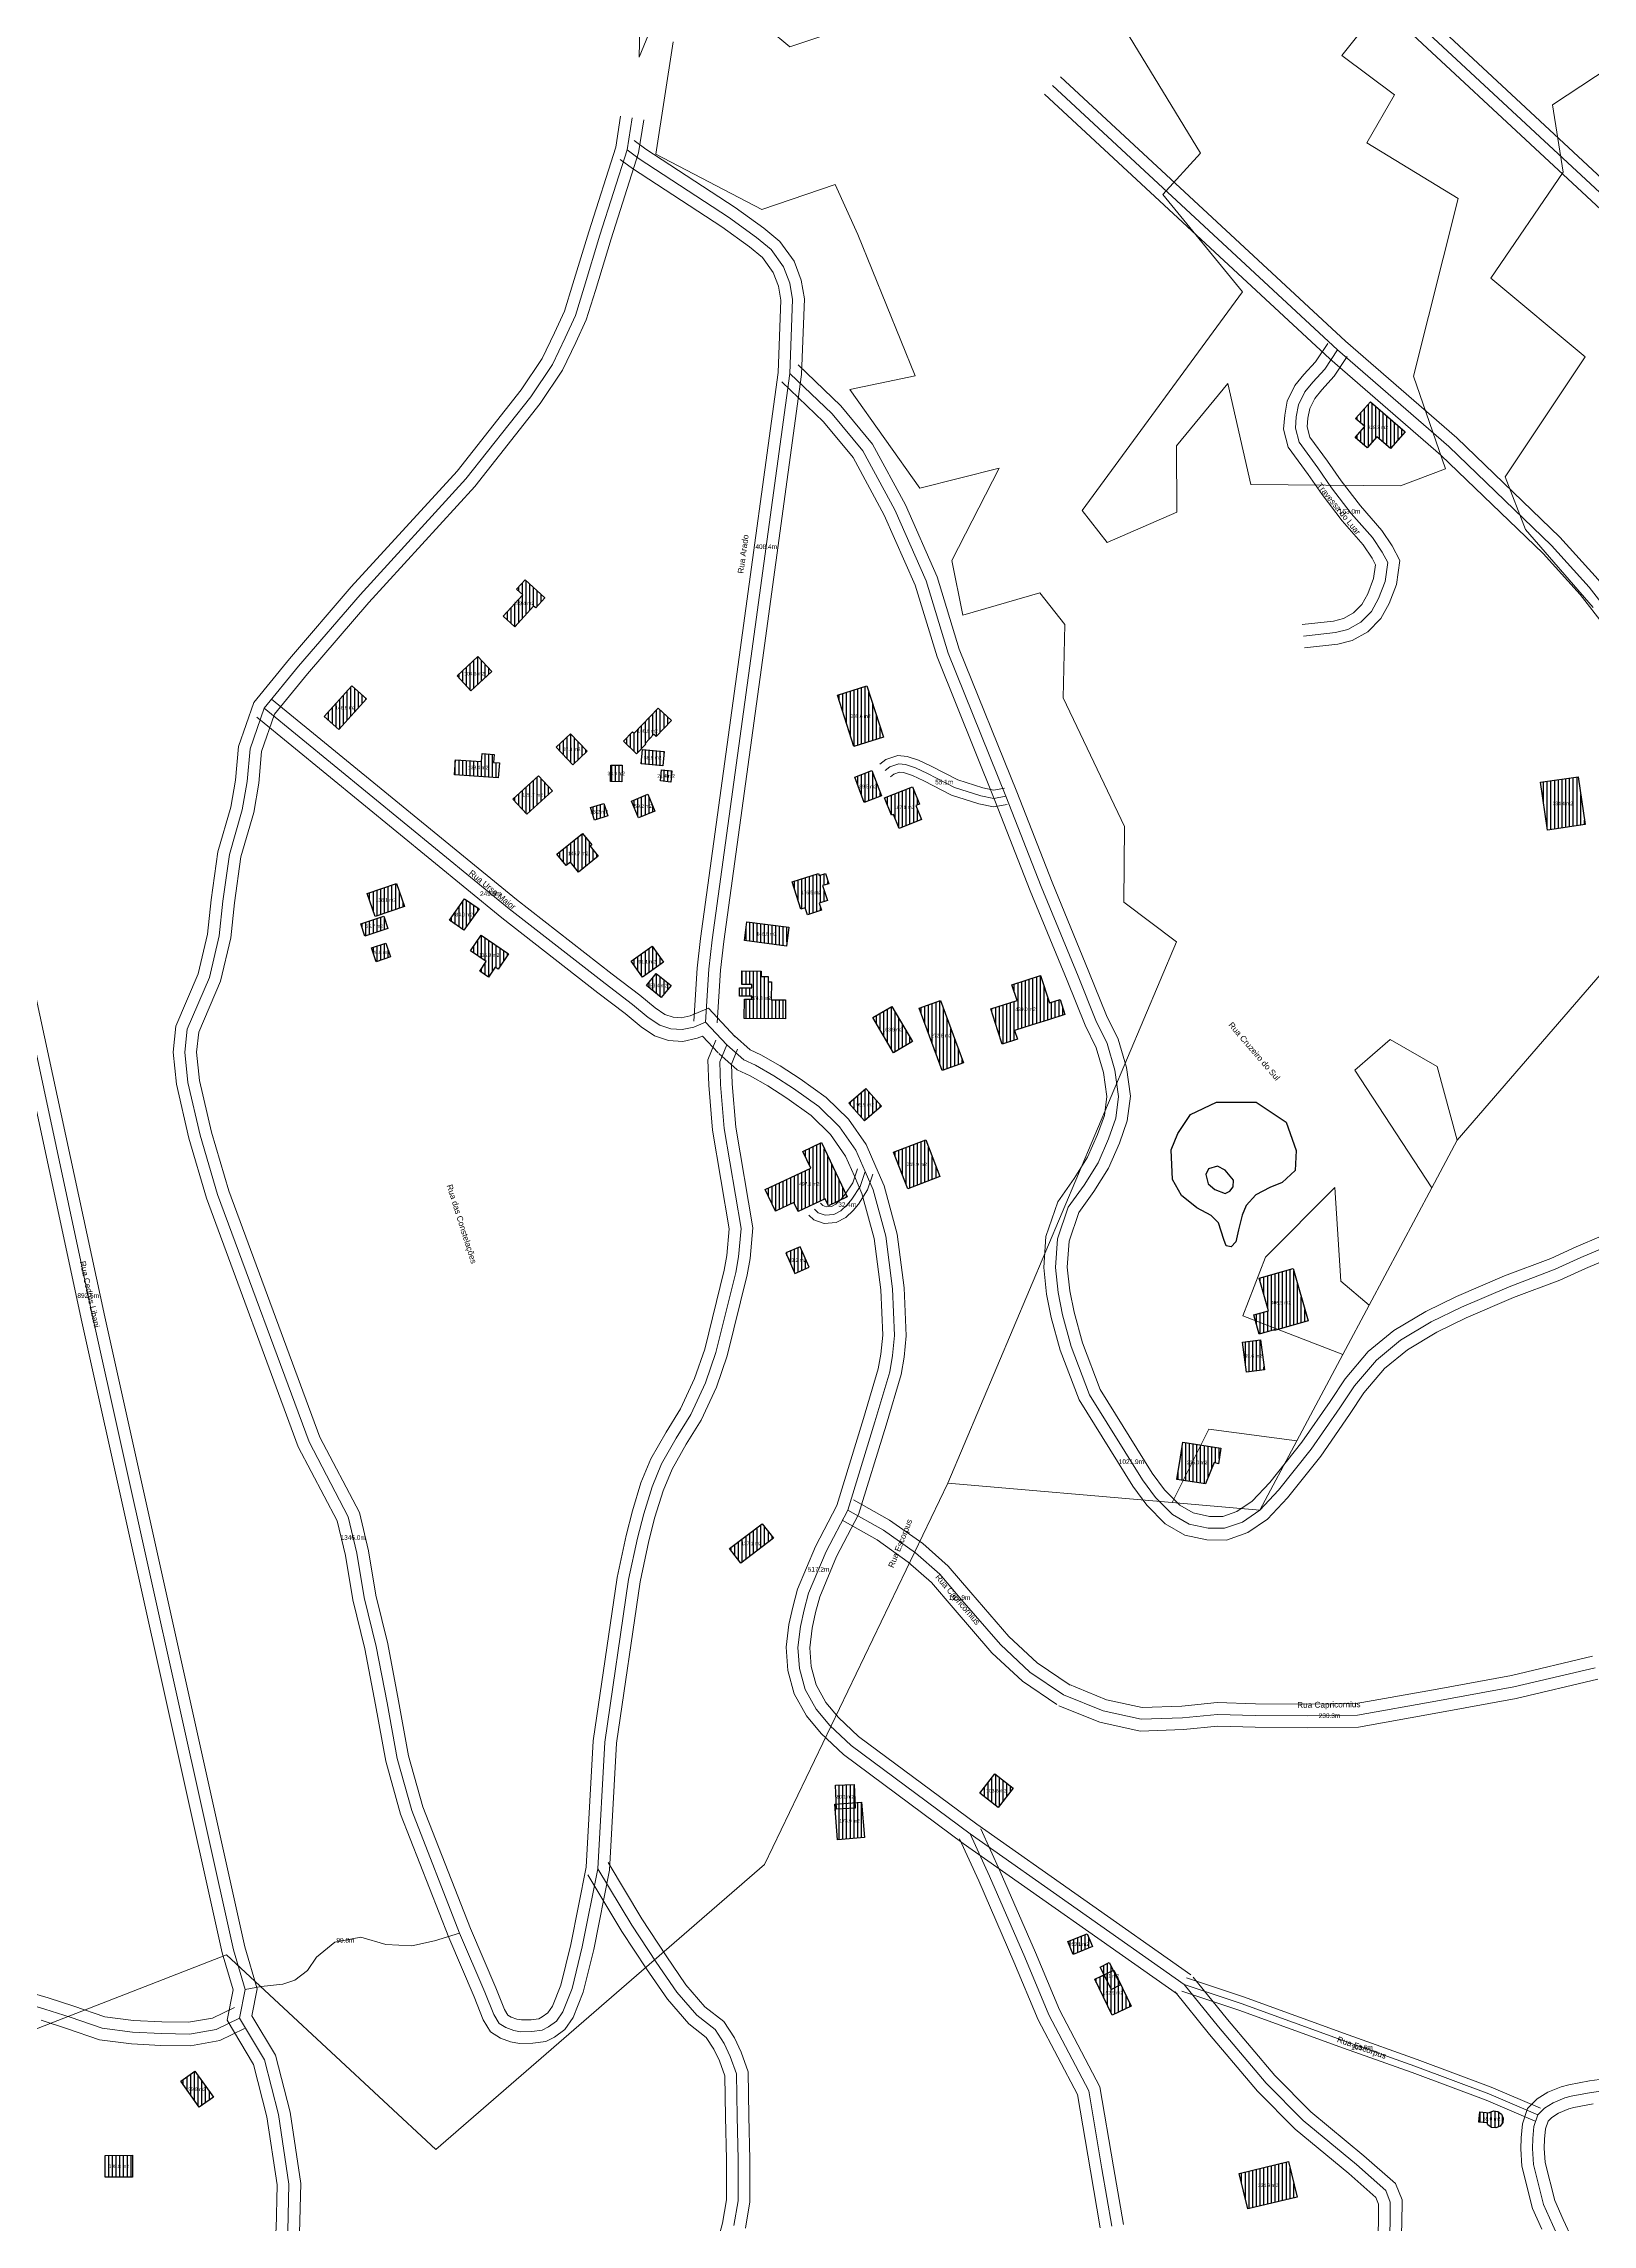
# Model space of a CAD drawing. Header units: metres. Extents: x -13451 to 9639, y -7413 to 5935.
# Drawn here: x 312 to 972, y -9 to 920 of the extents above; entities that cross this region are included whole.
import ezdxf
from ezdxf.enums import TextEntityAlignment as Align

# ---------------------------------------------------------------- set-up
doc = ezdxf.new("R2010")
doc.units = ezdxf.units.M
for name, color, linetype, lineweight in [('ANNOT_AREA', 2, 'Continuous', 13), ('ANNOT_LENGTH', 2, 'Continuous', 13), ('EDIFICACAO', 7, 'Continuous', 30), ('TEXTO', 7, 'Continuous', 15), ('VEGETACAO', 3, 'Continuous', 13), ('VIAS', 8, 'Continuous', 15), ('VIAS_MEIO_FIO', 251, 'Continuous', 9)]:
    doc.layers.add(name, color=color, linetype=linetype, lineweight=lineweight)
doc.styles.add('PRO_STYLE', font='arial.ttf')

msp = doc.modelspace()

# ---------------------------------------------------------------- hatches: boundary and pattern name
at = {"layer": 'EDIFICACAO_HATCH'}
h = msp.add_hatch(dxfattribs=at)
h.set_pattern_fill('ANSI31', scale=0.5, angle=45)
h.paths.add_polyline_path([(879.91, 752.34), (875.81, 747.64), (870.74, 752.03), (874.78, 756.65), (870.87, 760.03), (877.17, 767.23), (892.02, 754.38), (885.78, 747.25), (879.91, 752.34)])
h = msp.add_hatch(dxfattribs=at)
h.set_pattern_fill('ANSI31', scale=0.5, angle=45)
h.paths.add_polyline_path([(516.16, 685.04), (513.49, 687.47), (517.07, 691.37), (525.52, 683.7), (521.6, 679.42), (520.73, 680.21), (512.68, 671.43), (507.76, 675.89), (516.16, 685.04)])
h = msp.add_hatch(dxfattribs=at)
h.set_pattern_fill('ANSI31', scale=0.5, angle=45)
h.paths.add_polyline_path([(488.11, 650.54), (497, 658.67), (502.89, 652.29), (494, 644.16), (488.11, 650.54)])
h = msp.add_hatch(dxfattribs=at)
h.set_pattern_fill('ANSI31', scale=0.5, angle=45)
h.paths.add_polyline_path([(431.54, 633.17), (443.28, 646.25), (449.53, 640.71), (437.78, 627.63), (431.54, 633.17)])
h = msp.add_hatch(dxfattribs=at)
h.set_pattern_fill('ANSI31', scale=0.5, angle=45)
h.paths.add_polyline_path([(650.17, 642.22), (662.7, 646.21), (669.7, 624.43), (657.17, 620.46), (650.17, 642.22)])
h = msp.add_hatch(dxfattribs=at)
h.set_pattern_fill('ANSI31', scale=0.5, angle=45)
h.paths.add_polyline_path([(558.96, 622.63), (562.82, 626.67), (563.51, 626.01), (570.33, 633.14), (573.75, 636.73), (579.4, 631.4), (572.98, 624.69), (571.99, 625.62), (568.23, 621.68), (568.49, 621.44), (564.58, 617.33), (558.96, 622.63)])
h = msp.add_hatch(dxfattribs=at)
h.set_pattern_fill('ANSI31', scale=0.5, angle=45)
h.paths.add_polyline_path([(530.28, 620.04), (536.44, 625.83), (543.56, 618.35), (537.41, 612.56), (530.28, 620.04)])
h = msp.add_hatch(dxfattribs=at)
h.set_pattern_fill('ANSI31', scale=0.5, angle=45)
h.paths.add_polyline_path([(503.64, 613.63), (506.13, 613.46), (505.67, 607.01), (486.95, 608.31), (487.4, 614.75), (498.55, 613.97), (498.78, 617.35), (503.89, 617), (503.64, 613.63)])
h = msp.add_hatch(dxfattribs=at)
h.set_pattern_fill('ANSI31', scale=0.5, angle=45)
h.paths.add_polyline_path([(566.52, 613.04), (567.12, 619.16), (576.34, 618.27), (575.75, 612.15), (566.52, 613.04)])
h = msp.add_hatch(dxfattribs=at)
h.set_pattern_fill('ANSI31', scale=0.5, angle=45)
h.paths.add_polyline_path([(511.87, 598.02), (522.81, 607.95), (528.74, 601.47), (517.81, 591.55), (511.87, 598.02)])
h = msp.add_hatch(dxfattribs=at)
h.set_pattern_fill('ANSI31', scale=0.5, angle=45)
h.paths.add_polyline_path([(553.59, 612.48), (558.41, 612.38), (558.25, 605.33), (553.44, 605.43), (553.59, 612.48)])
h = msp.add_hatch(dxfattribs=at)
h.set_pattern_fill('ANSI31', scale=0.5, angle=45)
h.paths.add_polyline_path([(575.2, 610.51), (579.61, 610.05), (579.12, 605.25), (574.71, 605.7), (575.2, 610.51)])
h = msp.add_hatch(dxfattribs=at)
h.set_pattern_fill('ANSI31', scale=0.5, angle=45)
h.paths.add_polyline_path([(657.51, 607.39), (664.78, 610.11), (668.86, 599.32), (661.59, 596.6), (657.51, 607.39)])
h = msp.add_hatch(dxfattribs=at)
h.set_pattern_fill('ANSI31', scale=0.5, angle=45)
h.paths.add_polyline_path([(949.63, 605.18), (965.71, 607.49), (968.65, 587.11), (952.57, 584.81), (949.63, 605.18)])
h = msp.add_hatch(dxfattribs=at)
h.set_pattern_fill('ANSI31', scale=0.5, angle=45)
h.paths.add_polyline_path([(544.98, 594.36), (550.68, 596.11), (552.33, 590.8), (546.63, 589.05), (544.98, 594.36)])
h = msp.add_hatch(dxfattribs=at)
h.set_pattern_fill('ANSI31', scale=0.5, angle=45)
h.paths.add_polyline_path([(562.37, 597.15), (569.37, 600.07), (572.4, 592.88), (565.41, 589.95), (562.37, 597.15)])
h = msp.add_hatch(dxfattribs=at)
h.set_pattern_fill('ANSI31', scale=0.5, angle=45)
h.paths.add_polyline_path([(683.59, 595.25), (685.98, 589.26), (676.44, 585.5), (674.05, 591.48), (673.19, 591.14), (670.25, 598.51), (682.1, 603.19), (685.04, 595.82), (683.59, 595.25)])
h = msp.add_hatch(dxfattribs=at)
h.set_pattern_fill('ANSI31', scale=0.5, angle=45)
h.paths.add_polyline_path([(536.4, 571.15), (534.55, 569.65), (530.6, 574.48), (541.55, 583.33), (545.5, 578.48), (544.76, 577.89), (548.22, 573.64), (539.87, 566.9), (536.4, 571.15)])
h = msp.add_hatch(dxfattribs=at)
h.set_pattern_fill('ANSI31', scale=0.5, angle=45)
h.paths.add_polyline_path([(449.82, 557.78), (462.31, 562.11), (465.76, 552.25), (453.27, 547.92), (449.82, 557.78)])
h = msp.add_hatch(dxfattribs=at)
h.set_pattern_fill('ANSI31', scale=0.5, angle=45)
h.paths.add_polyline_path([(645.04, 566.27), (646.42, 561.97), (643.79, 561.15), (645.85, 554.75), (642.36, 553.64), (643.32, 550.66), (637.35, 548.76), (636.4, 551.72), (634.52, 551.12), (630.79, 562.69), (642.12, 566.29), (642.39, 565.42), (645.04, 566.27)])
h = msp.add_hatch(dxfattribs=at)
h.set_pattern_fill('ANSI31', scale=0.5, angle=45)
h.paths.add_polyline_path([(447.09, 544.84), (456.91, 548.12), (458.66, 542.94), (448.84, 539.65), (447.09, 544.84)])
h = msp.add_hatch(dxfattribs=at)
h.set_pattern_fill('ANSI31', scale=0.5, angle=45)
h.paths.add_polyline_path([(491.32, 555.54), (497.47, 551.28), (491.03, 542.1), (484.88, 546.36), (491.32, 555.54)])
h = msp.add_hatch(dxfattribs=at)
h.set_pattern_fill('ANSI31', scale=0.5, angle=45)
h.paths.add_polyline_path([(500.56, 528.85), (493.82, 533.42), (498.36, 540.01), (510.05, 532.08), (505.55, 525.54), (504.37, 526.34), (501.52, 522.17), (497.74, 524.74), (500.56, 528.85)])
h = msp.add_hatch(dxfattribs=at)
h.set_pattern_fill('ANSI31', scale=0.5, angle=45)
h.paths.add_polyline_path([(611.57, 545.77), (629.47, 543.44), (628.41, 535.37), (610.5, 537.72), (611.57, 545.77)])
h = msp.add_hatch(dxfattribs=at)
h.set_pattern_fill('ANSI31', scale=0.5, angle=45)
h.paths.add_polyline_path([(451.7, 534.67), (457.73, 536.7), (459.75, 530.78), (453.71, 528.75), (451.7, 534.67)])
h = msp.add_hatch(dxfattribs=at)
h.set_pattern_fill('ANSI31', scale=0.5, angle=45)
h.paths.add_polyline_path([(562.22, 528.94), (571.19, 535.31), (576.01, 528.58), (567.05, 522.21), (562.22, 528.94)])
h = msp.add_hatch(dxfattribs=at)
h.set_pattern_fill('ANSI31', scale=0.5, angle=45)
h.paths.add_polyline_path([(568.77, 518.59), (572.93, 523.68), (579.24, 518.58), (575.08, 513.49), (568.77, 518.59)])
h = msp.add_hatch(dxfattribs=at)
h.set_pattern_fill('ANSI31', scale=0.5, angle=45)
h.paths.add_polyline_path([(613.68, 518.99), (609.4, 519.02), (609.46, 524.78), (617.64, 524.7), (617.62, 522.42), (620.66, 522.4), (620.64, 520.13), (621.99, 520.12), (621.92, 512.52), (628.07, 512.46), (627.99, 504.34), (610.4, 504.51), (610.49, 512.84), (613.67, 512.81), (613.68, 513.99), (608.36, 514.04), (608.39, 517.66), (613.67, 517.61), (613.68, 518.99)])
h = msp.add_hatch(dxfattribs=at)
h.set_pattern_fill('ANSI31', scale=0.5, angle=45)
h.paths.add_polyline_path([(718.52, 499.31), (715.51, 508.65), (726.66, 512.2), (724.49, 518.93), (736.69, 522.82), (740.46, 511.15), (744.98, 512.58), (747.03, 506.25), (740, 504.01), (732.72, 501.69), (725.63, 499.44), (726.82, 495.74), (720.34, 493.68), (718.52, 499.31)])
h = msp.add_hatch(dxfattribs=at)
h.set_pattern_fill('ANSI31', scale=0.5, angle=45)
h.paths.add_polyline_path([(685.02, 508.94), (694.08, 512.22), (703.82, 485.61), (694.76, 482.34), (685.02, 508.94)])
h = msp.add_hatch(dxfattribs=at)
h.set_pattern_fill('ANSI31', scale=0.5, angle=45)
h.paths.add_polyline_path([(665.17, 504.91), (673.32, 509.68), (682.17, 494.76), (674.01, 489.99), (665.17, 504.91)])
h = msp.add_hatch(dxfattribs=at)
h.set_pattern_fill('ANSI31', scale=0.5, angle=45)
h.paths.add_polyline_path([(661.65, 460.94), (655.05, 468.42), (662.3, 474.74), (668.9, 467.26), (661.65, 460.94)])
h = msp.add_hatch(dxfattribs=at)
h.set_pattern_fill('ANSI31', scale=0.5, angle=45)
h.paths.add_polyline_path([(631.6, 426.11), (623.79, 422.42), (619.39, 431.65), (638.83, 440.83), (635.43, 447.95), (643.3, 451.67), (654.33, 428.57), (646.34, 424.79), (644.92, 427.75), (633.42, 422.32), (631.6, 426.11)])
h = msp.add_hatch(dxfattribs=at)
h.set_pattern_fill('ANSI31', scale=0.5, angle=45)
h.paths.add_polyline_path([(674.03, 447.57), (687.75, 452.87), (693.83, 437.29), (680.11, 432.01), (674.03, 447.57)])
h = msp.add_hatch(dxfattribs=at)
h.set_pattern_fill('ANSI31', scale=0.5, angle=45)
h.paths.add_polyline_path([(634.29, 407.32), (628.18, 404.67), (631.99, 395.97), (638.11, 398.62), (634.29, 407.32)])
h = msp.add_hatch(dxfattribs=at)
h.set_pattern_fill('ANSI31', scale=0.5, angle=45)
h.paths.add_polyline_path([(833.8, 380.09), (829.76, 393.98), (844.22, 398.13), (850.72, 375.74), (836.33, 371.61), (836.24, 371.95), (829.84, 370.11), (827.47, 378.27), (833.8, 380.09)])
h = msp.add_hatch(dxfattribs=at)
h.set_pattern_fill('ANSI31', scale=0.5, angle=45)
h.paths.add_polyline_path([(822.64, 366.67), (830.34, 367.67), (832.02, 354.95), (824.33, 353.95), (822.64, 366.67)])
h = msp.add_hatch(dxfattribs=at)
h.set_pattern_fill('ANSI31', scale=0.5, angle=45)
h.paths.add_polyline_path([(810.69, 315.48), (806.93, 306.32), (794.77, 308.19), (796.25, 317.69), (797.25, 324.08), (813.5, 321.58), (812.45, 314.84), (810.69, 315.48)])
h = msp.add_hatch(dxfattribs=at)
h.set_pattern_fill('ANSI31', scale=0.5, angle=45)
h.paths.add_polyline_path([(608.94, 272.55), (604.17, 278.74), (618.13, 289.38), (622.9, 283.19), (608.94, 272.55)])
h = msp.add_hatch(dxfattribs=at)
h.set_pattern_fill('ANSI31', scale=0.5, angle=45)
h.paths.add_polyline_path([(649.36, 178.03), (657.2, 178.36), (657.63, 168.15), (649.79, 167.83), (649.36, 178.03)])
h = msp.add_hatch(dxfattribs=at)
h.set_pattern_fill('ANSI31', scale=0.5, angle=45)
h.paths.add_polyline_path([(710.74, 174.63), (717.15, 182.81), (725.03, 176.71), (718.64, 168.53), (710.74, 174.63)])
h = msp.add_hatch(dxfattribs=at)
h.set_pattern_fill('ANSI31', scale=0.5, angle=45)
h.paths.add_polyline_path([(650.21, 154.79), (649, 169.92), (660.42, 170.82), (661.62, 155.68), (650.21, 154.79)])
h = msp.add_hatch(dxfattribs=at)
h.set_pattern_fill('ANSI31', scale=0.5, angle=45)
h.paths.add_polyline_path([(748.33, 111.42), (756.57, 114.76), (758.83, 109.23), (750.6, 105.89), (748.33, 111.42)])
h = msp.add_hatch(dxfattribs=at)
h.set_pattern_fill('ANSI31', scale=0.5, angle=45)
h.paths.add_polyline_path([(762.03, 100.56), (765.87, 102.5), (770.76, 92.97), (766.91, 91.03), (762.03, 100.56)])
h = msp.add_hatch(dxfattribs=at)
h.set_pattern_fill('ANSI31', scale=0.5, angle=45)
h.paths.add_polyline_path([(759.73, 95.35), (767.82, 99.24), (775.26, 83.91), (767.17, 80.03), (759.73, 95.35)])
h = msp.add_hatch(dxfattribs=at)
h.set_pattern_fill('ANSI31', scale=0.5, angle=45)
h.paths.add_polyline_path([(370.39, 51.87), (376.41, 56.15), (384.3, 45.18), (378.28, 40.9), (370.39, 51.87)])
h = msp.add_hatch(dxfattribs=at)
h.set_pattern_fill('ANSI31', scale=0.5, angle=45)
h.paths.add_polyline_path([(927.83, 38.49), (927.87, 38.54), (929.62, 39.29), (931.51, 39.05), (933.03, 37.91), (933.78, 36.17), (933.54, 34.29), (932.39, 32.77), (930.64, 32.04), (928.75, 32.27), (927.23, 33.41), (926.92, 34.15), (923.33, 34.52), (923.78, 38.9), (927.83, 38.49)])
h = msp.add_hatch(dxfattribs=at)
h.set_pattern_fill('ANSI31', scale=0.5, angle=45)
h.paths.add_polyline_path([(338.14, 20.31), (349.84, 20.39), (349.9, 11.09), (338.21, 11.01), (338.14, 20.31)])
h = msp.add_hatch(dxfattribs=at)
h.set_pattern_fill('ANSI31', scale=0.5, angle=45)
h.paths.add_polyline_path([(825.02, -2.5), (821.32, 12.58), (842.27, 17.67), (845.98, 2.59), (825.02, -2.5)])

# ---------------------------------------------------------------- linework, layer by layer
for points in [[(814.77, 410.39), (812.52, 417.48), (809.34, 420.61), (803.26, 423.85), (796.75, 429.14), (792.85, 435.96), (792.35, 448.58), (795.08, 455.5), (800.57, 463.59), (811.65, 468.96), (828.53, 468.85), (841.32, 460.42), (845.57, 448.26), (845.17, 439.74), (839.65, 434.65), (834.34, 432.54), (828.35, 429.51), (824.22, 424.92), (822.62, 420.72), (821.04, 414.5), (819.87, 409.46), (817.82, 407.26), (815.76, 407.66), (814.77, 410.39)], [(808.13, 434.18), (810.93, 431.75), (815.27, 430.08), (817.23, 431.07), (818.77, 432.79), (818.83, 435.72), (815.37, 440), (812.08, 441.69), (808.17, 440.53), (807.12, 438.16), (808.13, 434.18)]]:
    msp.add_lwpolyline(points, close=True)
at = {"layer": 'EDIFICACAO'}
for points in [[(879.91, 752.34), (875.81, 747.64), (870.74, 752.03), (874.78, 756.65), (870.87, 760.03), (877.17, 767.23), (892.02, 754.38), (885.78, 747.25), (879.91, 752.34)], [(516.16, 685.04), (513.49, 687.47), (517.07, 691.37), (525.52, 683.7), (521.6, 679.42), (520.73, 680.21), (512.68, 671.43), (507.76, 675.89), (516.16, 685.04)], [(488.11, 650.54), (497, 658.67), (502.89, 652.29), (494, 644.16), (488.11, 650.54)], [(431.54, 633.17), (443.28, 646.25), (449.53, 640.71), (437.78, 627.63), (431.54, 633.17)], [(650.17, 642.22), (662.7, 646.21), (669.7, 624.43), (657.17, 620.46), (650.17, 642.22)], [(558.96, 622.63), (562.82, 626.67), (563.51, 626.01), (570.33, 633.14), (573.75, 636.73), (579.4, 631.4), (572.98, 624.69), (571.99, 625.62), (568.23, 621.68), (568.49, 621.44), (564.58, 617.33), (558.96, 622.63)], [(530.28, 620.04), (536.44, 625.83), (543.56, 618.35), (537.41, 612.56), (530.28, 620.04)], [(503.64, 613.63), (506.13, 613.46), (505.67, 607.01), (486.95, 608.31), (487.4, 614.75), (498.55, 613.97), (498.78, 617.35), (503.89, 617), (503.64, 613.63)], [(566.52, 613.04), (567.12, 619.16), (576.34, 618.27), (575.75, 612.15), (566.52, 613.04)], [(511.87, 598.02), (522.81, 607.95), (528.74, 601.47), (517.81, 591.55), (511.87, 598.02)], [(553.59, 612.48), (558.41, 612.38), (558.25, 605.33), (553.44, 605.43), (553.59, 612.48)], [(575.2, 610.51), (579.61, 610.05), (579.12, 605.25), (574.71, 605.7), (575.2, 610.51)], [(657.51, 607.39), (664.78, 610.11), (668.86, 599.32), (661.59, 596.6), (657.51, 607.39)], [(949.63, 605.18), (965.71, 607.49), (968.65, 587.11), (952.57, 584.81), (949.63, 605.18)], [(544.98, 594.36), (550.68, 596.11), (552.33, 590.8), (546.63, 589.05), (544.98, 594.36)], [(562.37, 597.15), (569.37, 600.07), (572.4, 592.88), (565.41, 589.95), (562.37, 597.15)], [(683.59, 595.25), (685.98, 589.26), (676.44, 585.5), (674.05, 591.48), (673.19, 591.14), (670.25, 598.51), (682.1, 603.19), (685.04, 595.82), (683.59, 595.25)], [(536.4, 571.15), (534.55, 569.65), (530.6, 574.48), (541.55, 583.33), (545.5, 578.48), (544.76, 577.89), (548.22, 573.64), (539.87, 566.9), (536.4, 571.15)], [(449.82, 557.78), (462.31, 562.11), (465.76, 552.25), (453.27, 547.92), (449.82, 557.78)], [(645.04, 566.27), (646.42, 561.97), (643.79, 561.15), (645.85, 554.75), (642.36, 553.64), (643.32, 550.66), (637.35, 548.76), (636.4, 551.72), (634.52, 551.12), (630.79, 562.69), (642.12, 566.29), (642.39, 565.42), (645.04, 566.27)], [(447.09, 544.84), (456.91, 548.12), (458.66, 542.94), (448.84, 539.65), (447.09, 544.84)], [(491.32, 555.54), (497.47, 551.28), (491.03, 542.1), (484.88, 546.36), (491.32, 555.54)], [(500.56, 528.85), (493.82, 533.42), (498.36, 540.01), (510.05, 532.08), (505.55, 525.54), (504.37, 526.34), (501.52, 522.17), (497.74, 524.74), (500.56, 528.85)], [(611.57, 545.77), (629.47, 543.44), (628.41, 535.37), (610.5, 537.72), (611.57, 545.77)], [(451.7, 534.67), (457.73, 536.7), (459.75, 530.78), (453.71, 528.75), (451.7, 534.67)], [(562.22, 528.94), (571.19, 535.31), (576.01, 528.58), (567.05, 522.21), (562.22, 528.94)], [(568.77, 518.59), (572.93, 523.68), (579.24, 518.58), (575.08, 513.49), (568.77, 518.59)], [(613.68, 518.99), (609.4, 519.02), (609.46, 524.78), (617.64, 524.7), (617.62, 522.42), (620.66, 522.4), (620.64, 520.13), (621.99, 520.12), (621.92, 512.52), (628.07, 512.46), (627.99, 504.34), (610.4, 504.51), (610.49, 512.84), (613.67, 512.81), (613.68, 513.99), (608.36, 514.04), (608.39, 517.66), (613.67, 517.61), (613.68, 518.99)], [(718.52, 499.31), (715.51, 508.65), (726.66, 512.2), (724.49, 518.93), (736.69, 522.82), (740.46, 511.15), (744.98, 512.58), (747.03, 506.25), (740, 504.01), (732.72, 501.69), (725.63, 499.44), (726.82, 495.74), (720.34, 493.68), (718.52, 499.31)], [(685.02, 508.94), (694.08, 512.22), (703.82, 485.61), (694.76, 482.34), (685.02, 508.94)], [(665.17, 504.91), (673.32, 509.68), (682.17, 494.76), (674.01, 489.99), (665.17, 504.91)], [(661.65, 460.94), (655.05, 468.42), (662.3, 474.74), (668.9, 467.26), (661.65, 460.94)], [(631.6, 426.11), (623.79, 422.42), (619.39, 431.65), (638.83, 440.83), (635.43, 447.95), (643.3, 451.67), (654.33, 428.57), (646.34, 424.79), (644.92, 427.75), (633.42, 422.32), (631.6, 426.11)], [(674.03, 447.57), (687.75, 452.87), (693.83, 437.29), (680.11, 432.01), (674.03, 447.57)], [(634.29, 407.32), (628.18, 404.67), (631.99, 395.97), (638.11, 398.62), (634.29, 407.32)], [(833.8, 380.09), (829.76, 393.98), (844.22, 398.13), (850.72, 375.74), (836.33, 371.61), (836.24, 371.95), (829.84, 370.11), (827.47, 378.27), (833.8, 380.09)], [(822.64, 366.67), (830.34, 367.67), (832.02, 354.95), (824.33, 353.95), (822.64, 366.67)], [(810.69, 315.48), (806.93, 306.32), (794.77, 308.19), (796.25, 317.69), (797.25, 324.08), (813.5, 321.58), (812.45, 314.84), (810.69, 315.48)], [(608.94, 272.55), (604.17, 278.74), (618.13, 289.38), (622.9, 283.19), (608.94, 272.55)], [(649.36, 178.03), (657.2, 178.36), (657.63, 168.15), (649.79, 167.83), (649.36, 178.03)], [(710.74, 174.63), (717.15, 182.81), (725.03, 176.71), (718.64, 168.53), (710.74, 174.63)], [(650.21, 154.79), (649, 169.92), (660.42, 170.82), (661.62, 155.68), (650.21, 154.79)], [(748.33, 111.42), (756.57, 114.76), (758.83, 109.23), (750.6, 105.89), (748.33, 111.42)], [(762.03, 100.56), (765.87, 102.5), (770.76, 92.97), (766.91, 91.03), (762.03, 100.56)], [(759.73, 95.35), (767.82, 99.24), (775.26, 83.91), (767.17, 80.03), (759.73, 95.35)], [(370.39, 51.87), (376.41, 56.15), (384.3, 45.18), (378.28, 40.9), (370.39, 51.87)], [(927.83, 38.49), (927.87, 38.54), (929.62, 39.29), (931.51, 39.05), (933.03, 37.91), (933.78, 36.17), (933.54, 34.29), (932.39, 32.77), (930.64, 32.04), (928.75, 32.27), (927.23, 33.41), (926.92, 34.15), (923.33, 34.52), (923.78, 38.9), (927.83, 38.49)], [(338.14, 20.31), (349.84, 20.39), (349.9, 11.09), (338.21, 11.01), (338.14, 20.31)], [(825.02, -2.5), (821.32, 12.58), (842.27, 17.67), (845.98, 2.59), (825.02, -2.5)]]:
    msp.add_lwpolyline(points, close=True, dxfattribs=at)
at = {"layer": 'VEGETACAO'}
for points in [[(566.75, 964.44), (565.65, 913.94), (589.11, 971)], [(893.57, 950.47), (864.95, 914.7), (887.38, 897.89), (875.71, 877.56), (914.58, 853.75), (895.59, 778.08), (909.19, 738.66), (889.98, 731.43), (826.27, 732.05), (816.42, 774.96), (794.55, 748.44), (794.73, 720.19), (765.1, 707.29), (754.43, 720.89), (822.63, 814.07), (788.71, 855.56), (804.79, 873.12), (769.26, 931.36)], [(689.71, 938.21), (629.91, 918.34), (620.6, 925.99)], [(580.11, 920.55), (572.78, 872.68), (617.98, 849.04), (649.21, 859.78), (658.84, 838.48), (683.27, 778.32), (655.48, 772.51), (685.18, 730.36), (719, 738.97), (698.83, 699.66), (703.62, 676.29), (736.34, 685.91), (747.03, 672.38), (746.33, 641.13), (772.49, 586.34), (772.18, 554.09), (794.55, 537.17), (697.22, 306.68), (792.75, 298.39), (808.39, 329.68), (845.77, 324.65), (865.39, 361.39), (822.87, 377.84), (832.5, 402.93), (862.02, 432.56), (864.61, 392.74), (876.64, 382.43), (903.31, 432.38), (870.52, 482.53), (885.61, 495.65), (905.61, 484.07), (914.15, 452.66), (1034.14, 591.42)], [(972.02, 679.61), (943.22, 712.75), (934.61, 735.19), (968.67, 786.29), (928.42, 819.93), (959.28, 865.01), (954.72, 893.71), (985.15, 913.76)], [(170.89, 20.63), (389.84, 105.68), (479.07, 22.79), (619.11, 144.16), (697.22, 306.68), (792.75, 298.39), (830.02, 295.16), (845.77, 324.65), (865.39, 361.39), (876.64, 382.43), (903.31, 432.38), (914.15, 452.66), (1034.14, 591.42), (1035.96, 592.01), (1046.69, 592.46), (1060.63, 593.06), (1087.11, 594.18), (1142.1, 596.52), (1492.31, 890.08), (2363.14, 297.28)]]:
    msp.add_lwpolyline(points, dxfattribs=at)
at = {"layer": 'VIAS'}
for points in [[(704.55, 931.43), (789.8, 956.52), (830.17, 968.14), (837.71, 969.54), (841.14, 969.49), (845.25, 969.42), (850.92, 968.13), (855.07, 966.22), (859.9, 963.48), (866.78, 956.93), (984.68, 847.31), (1100.41, 745.63), (1105.75, 741.52), (1177.17, 678.23), (1196.24, 656.89), (1205.83, 644.11), (1214.47, 631.55), (1220.68, 615.61), (1225.31, 598.18), (1237.39, 536.46), (1258.4, 463.41), (1276.19, 387.39), (1281.94, 344.62)], [(741.77, 901.93), (863.19, 789.28), (910.6, 748.22), (954.31, 706.04), (970.33, 688.31), (980.92, 674.75), (988.71, 662.9), (999.29, 646.3), (1003.83, 639.84), (1012.06, 628.47), (1018.87, 618.79), (1069.16, 547.84), (1082.91, 532.23), (1099.12, 517.44), (1115.44, 504.54), (1146.41, 481.89), (1168.97, 463.46), (1189.74, 444.11), (1212.79, 420.17), (1281.94, 344.62), (1288.49, 337.27)], [(602.98, 493.37), (600.01, 486.05), (600.35, 476.48), (601.93, 457.68), (609.12, 415.16), (607.94, 403), (606.83, 396.35), (598.4, 362.3), (593.94, 349.34), (587.67, 335.9), (581.45, 325.86), (575.2, 314.82), (571.15, 305.13), (567.61, 293.55), (564.97, 283.25), (561.2, 265.54), (551.11, 196.35), (548.13, 142.44), (541.44, 109.12), (537.1, 91.34), (533.18, 81.44), (530.42, 77.51), (527.03, 75.02), (524.41, 73.67), (520, 73.1), (515.15, 73), (512.22, 73.52), (508.85, 74.73), (506.01, 76.55), (503.78, 80.3), (499.97, 89.78), (489.16, 115.02), (468.78, 167.19), (462.57, 189.31), (458.28, 213.09), (453.7, 237.14), (448.6, 257.89), (445.44, 276.76), (441.76, 292.32), (425.03, 324.21), (386.09, 429.6), (378.71, 454.82), (373.46, 477.35), (372.14, 490.21), (373.17, 500.07), (382.64, 522.02), (386.79, 539.69), (388.34, 554.48), (391.13, 574.44), (396.59, 593.39), (398.71, 605.45), (399.92, 619.38), (405.94, 636.7), (420.51, 654.56), (446.78, 685.03), (491.91, 734.43), (519.46, 769.36), (528.72, 783.1), (534.15, 794.51), (538.49, 803.97), (542.26, 816.04), (548.97, 838.17), (560.57, 874.46), (562.71, 888.09)], [(560.57, 874.46), (565.69, 870.65), (603.69, 845.88), (615.73, 837.22), (621.95, 832.05), (627.23, 824.7), (629.9, 817.74), (631.04, 810.78), (629.89, 779.3), (613.26, 657.83), (596.81, 537.98), (595.34, 525.56), (593.91, 503.04)], [(224.11, 815.28), (230.72, 811.04), (235.29, 806.81), (240.7, 800.04), (244.56, 790.85), (254.09, 758.31), (264.03, 715.74), (283.28, 620.82), (290.87, 572.92), (333.14, 376.46), (392.85, 107.89), (397.8, 91.05), (395.42, 78.82), (406.1, 61.01), (412.04, 37.79), (416.48, 8.12), (415.96, -11.97), (411.13, -28.43), (403.54, -45.72)], [(863.19, 789.28), (857.72, 781.16), (852.67, 775.52), (849.26, 771.39), (846.55, 765.9), (845.62, 760.83), (845.25, 756.04), (846.81, 750.04), (854.79, 739.09), (860.65, 730.6), (869.03, 719.68), (878.04, 709.34), (882.22, 703.22), (884.58, 698.72), (883.41, 690.64), (880.56, 683.36), (877.58, 677.87), (873.06, 673.33), (867.58, 670.28), (862.36, 668.88), (848.61, 667.41)], [(977.83, 407.42), (966.86, 402.69), (955.92, 397.77), (936.23, 390.29), (915.95, 381.56), (903.1, 375.39), (890.06, 367.55), (879.72, 359.07), (870.38, 348.11), (864.16, 338.67), (852.01, 321.07), (838.08, 303.7), (830.02, 295.16), (822.63, 290.05), (815.07, 287.4), (808.06, 287.49), (799.93, 289.21), (792.88, 293.27), (785.68, 300.47), (780.12, 308.09), (757.57, 344.32), (749.73, 364.79), (746.06, 378.31), (744.21, 387.87), (743.03, 398.53), (743.92, 410.72), (748.49, 424.16), (755.19, 433.6), (761.15, 443.12), (765.64, 453.34), (768.74, 462.05), (769.91, 471.36), (768.32, 482.58), (765.09, 493.93), (760.19, 503.71), (752.63, 522.56), (736.94, 560.74), (721.86, 599.19), (697.31, 660.2), (687.89, 690.91), (674.61, 721.19), (660.95, 746.27), (647.89, 762.06), (629.89, 779.3)], [(405.94, 636.7), (510.34, 551.26), (551.18, 519.4), (562.83, 510.55), (569.48, 505.03), (574.45, 501.74), (579.14, 500.12), (583.96, 499.82), (588.91, 500.89), (593.91, 503.04), (602.98, 493.37)], [(721.86, 599.19), (716.74, 598.29), (711.22, 599.41), (700.05, 602.97), (688.46, 608.9), (683.42, 611.27), (679.08, 612.74), (676.25, 613.05), (672.4, 611.8), (670.49, 610.21)], [(602.98, 493.37), (610.2, 486.93), (615.19, 484.6), (623.1, 480.11), (631.4, 474.77), (642.15, 467.08), (651.05, 458.42), (658, 448.41), (661.94, 439.39), (665.33, 431.61), (670.69, 411.78), (673.62, 389.46), (674.44, 369.52), (673.62, 360.97), (672.42, 354.12), (666.09, 332.81), (654.53, 295.18), (645.27, 277.51), (637.85, 259.85), (635.98, 252.7), (634.41, 245.66), (633.33, 236.69), (633.94, 227.72), (636.35, 218.78), (641.12, 210.42), (646.92, 203.46), (655.93, 194.86), (706.65, 157.28), (797.85, 93.12)], [(661.94, 439.39), (659.82, 433.05), (656.29, 427.61), (654.23, 425.2), (651.57, 422.58), (648.63, 421.06), (644.92, 420.77), (641.94, 421.84), (640.43, 423.34)], [(746.4, 216.49), (732.1, 226.19), (719.55, 237.86), (703.16, 256.76), (693.72, 267.81), (683.44, 276.95), (669.7, 286.67), (654.53, 295.18)], [(972.89, 228.04), (938.28, 219.86), (905.02, 213.75), (871.62, 207.76), (850.31, 207.48), (828.13, 207.7), (812.05, 208.17), (797.2, 206.71), (779.57, 206.07), (763.34, 209.6), (746.4, 216.49)], [(706.65, 157.28), (714.91, 139.24), (729.94, 104.72), (740.16, 80.17), (757.17, 47.86), (762.84, 14.64), (767.06, -9.8)], [(606.02, -9.56), (607.85, 1.03), (607.82, 18.57), (607.41, 36.9), (607.12, 55.05), (604.49, 62.46), (601.9, 67.98), (598.01, 73.91), (590.26, 80.01), (581.66, 89.87), (572.97, 102.6), (562.54, 118.4), (548.13, 142.44)], [(489.16, 115.02), (478.52, 111.66), (468.83, 109.6), (457.76, 110.22), (447.15, 113.23), (436.09, 111.11), (428.22, 104.75), (424.41, 99.07), (418.93, 95.02), (413.85, 93.22), (404.64, 92.19), (397.8, 91.05)], [(797.85, 93.12), (812.52, 75.02), (832.83, 51.03), (848.48, 35.23), (871.2, 16.4), (883.69, 5.41), (885.66, 0.47), (885.59, -8.76), (884.81, -25.26)], [(797.85, 93.12), (822.15, 85.05), (866.73, 68.82), (896.06, 58.4), (927.56, 46.58), (948.48, 37.63)], [(395.42, 78.82), (385.51, 74.01), (374.11, 72), (362.13, 72.19), (349.88, 72.78), (336.93, 74.49), (323.27, 79.15), (312.48, 82.66), (301.21, 85.99)], [(979.92, 48.32), (971.26, 47.17), (962.77, 45.57), (960.01, 44.84), (955.05, 42.74), (951.35, 40.47), (948.48, 37.63), (946.85, 32.67), (946.36, 27.49), (946.25, 23.26), (946.69, 16.45), (950.95, -0.59), (954.72, -9.04), (958.64, -17.49)]]:
    msp.add_lwpolyline(points, dxfattribs=at)
at = {"layer": 'VIAS_MEIO_FIO', "color": 251}
for points in [[(703.14, 936.22), (788.4, 961.32), (829.01, 973.01), (837.28, 974.55), (841.23, 974.49), (845.85, 974.41), (852.54, 972.89), (857.35, 970.67), (862.9, 967.52), (870.21, 960.57), (988.03, 851.02), (1103.59, 749.49), (1108.94, 745.37), (1180.71, 681.78), (1200.11, 660.07), (1209.89, 647.03), (1218.92, 633.9), (1225.44, 617.17), (1230.19, 599.31), (1242.26, 537.63), (1263.24, 464.67), (1281.12, 388.3), (1286.89, 345.28)], [(705.97, 926.63), (791.2, 951.72), (831.32, 963.27), (838.13, 964.54), (841.06, 964.49), (844.65, 964.43), (849.3, 963.37), (852.78, 961.77), (856.9, 959.43), (863.35, 953.28), (981.32, 843.6), (1097.23, 741.77), (1102.56, 737.66), (1173.64, 674.68), (1192.37, 653.72), (1201.77, 641.19), (1210.02, 629.19), (1215.92, 614.06), (1220.44, 597.06), (1232.53, 535.28), (1253.56, 462.15), (1271.27, 386.49), (1276.98, 343.95)], [(745.17, 905.59), (866.52, 793), (913.98, 751.91), (957.9, 709.52), (974.16, 691.53), (984.99, 677.67), (992.91, 665.62), (1003.44, 649.09), (1007.9, 642.74), (1016.13, 631.37), (1022.95, 621.68), (1073.09, 550.95), (1086.48, 535.74), (1102.36, 521.25), (1118.46, 508.52), (1149.47, 485.85), (1172.26, 467.23), (1193.25, 447.67), (1216.43, 423.59), (1285.65, 347.97), (1292.22, 340.6)], [(738.37, 898.26), (859.85, 785.55), (907.23, 744.53), (950.71, 702.56), (966.5, 685.09), (976.85, 671.83), (984.51, 660.19), (995.13, 643.52), (999.76, 636.93), (1007.99, 625.56), (1014.79, 615.91), (1065.24, 544.74), (1079.33, 528.72), (1095.88, 513.63), (1112.41, 500.56), (1143.35, 477.94), (1165.68, 459.69), (1186.24, 440.54), (1209.14, 416.74), (1278.23, 341.27), (1284.76, 333.94)], [(607.61, 491.48), (605.04, 485.16), (605.34, 476.78), (606.89, 458.3), (614.16, 415.34), (612.9, 402.35), (611.73, 395.34), (603.2, 360.89), (598.59, 347.47), (592.07, 333.52), (585.75, 323.31), (579.69, 312.62), (575.86, 303.43), (572.42, 292.19), (569.84, 282.11), (566.12, 264.66), (556.09, 195.85), (553.11, 141.8), (546.32, 108.03), (541.88, 89.82), (537.61, 79.05), (534.04, 73.97), (529.67, 70.75), (525.92, 68.83), (520.37, 68.1), (514.76, 67.99), (510.93, 68.67), (506.63, 70.21), (502.31, 72.99), (499.28, 78.08), (495.35, 87.86), (484.53, 113.13), (464.03, 165.6), (457.7, 188.19), (453.37, 212.18), (448.82, 236.07), (443.7, 256.88), (440.54, 275.77), (437.04, 290.56), (420.45, 322.18), (381.34, 428.03), (373.88, 453.55), (368.52, 476.52), (367.11, 490.21), (368.27, 501.35), (377.87, 523.6), (381.85, 540.52), (383.37, 555.09), (386.23, 575.48), (391.71, 594.52), (393.75, 606.1), (394.99, 620.44), (401.51, 639.17), (416.68, 657.77), (443.04, 688.35), (488.1, 737.67), (515.42, 772.31), (524.37, 785.59), (529.62, 796.63), (533.81, 805.77), (537.48, 817.51), (544.2, 839.66), (555.69, 875.61), (557.77, 888.86)], [(598.35, 495.25), (594.97, 486.94), (595.36, 476.18), (596.96, 457.05), (604.08, 414.98), (602.98, 403.66), (601.93, 397.37), (593.6, 363.72), (589.3, 351.22), (583.26, 338.28), (577.15, 328.41), (570.7, 317.03), (566.44, 306.83), (562.79, 294.9), (560.1, 284.39), (556.27, 266.43), (546.13, 196.85), (543.16, 143.07), (536.56, 110.21), (532.33, 92.86), (528.75, 83.83), (526.8, 81.06), (524.39, 79.28), (522.9, 78.52), (519.62, 78.09), (515.54, 78.01), (513.51, 78.37), (511.08, 79.24), (509.7, 80.12), (508.27, 82.53), (504.58, 91.69), (493.79, 116.92), (473.53, 168.78), (467.45, 190.44), (463.2, 214), (458.59, 238.2), (453.5, 258.9), (450.35, 277.75), (446.48, 294.09), (429.6, 326.25), (390.84, 431.17), (383.55, 456.09), (378.4, 478.18), (377.16, 490.2), (378.06, 498.79), (387.4, 520.45), (391.73, 538.85), (393.3, 553.87), (396.04, 573.39), (401.47, 592.26), (403.68, 604.8), (404.85, 618.33), (410.38, 634.22), (424.34, 651.35), (450.52, 681.71), (495.73, 731.19), (523.5, 766.42), (533.08, 780.62), (538.68, 792.4), (543.17, 802.18), (547.04, 814.56), (553.74, 836.68), (565.45, 873.3), (567.65, 887.31)], [(563.55, 878.47), (568.55, 874.75), (606.52, 850.01), (618.79, 841.18), (625.64, 835.49), (631.67, 827.09), (634.75, 819.06), (636.06, 811.09), (634.88, 778.87), (618.22, 657.15), (601.77, 537.34), (600.32, 525.1), (598.9, 502.72)], [(557.59, 870.44), (562.83, 866.54), (600.87, 841.76), (612.66, 833.26), (618.26, 828.61), (622.8, 822.31), (625.05, 816.43), (626.03, 810.46), (624.9, 779.73), (608.31, 658.51), (591.85, 538.61), (590.36, 526.01), (588.92, 503.35)], [(226.81, 819.49), (233.79, 815.02), (238.97, 810.23), (245.04, 802.62), (249.28, 792.52), (258.93, 759.58), (268.92, 716.81), (288.2, 621.7), (295.78, 573.84), (338.02, 377.53), (397.69, 109.14), (402.94, 91.3), (400.69, 79.74), (410.76, 62.96), (416.95, 38.78), (421.49, 8.42), (420.94, -12.76), (415.83, -30.14), (408.12, -47.73)], [(221.41, 811.08), (227.65, 807.07), (231.62, 803.4), (236.36, 797.47), (239.84, 789.17), (249.25, 757.04), (259.15, 714.68), (278.36, 619.93), (285.95, 572), (328.25, 375.39), (388, 106.64), (392.66, 90.81), (390.15, 77.89), (401.44, 59.06), (407.13, 36.8), (411.47, 7.81), (410.98, -11.19), (406.42, -26.71), (398.96, -43.71)], [(859.04, 792.07), (853.77, 784.23), (848.88, 778.78), (845.04, 774.12), (841.76, 767.49), (840.66, 761.48), (840.2, 755.59), (842.21, 747.86), (850.72, 736.19), (856.61, 727.66), (865.15, 716.51), (874.08, 706.28), (877.93, 700.64), (879.4, 697.83), (878.54, 691.92), (876.02, 685.48), (873.52, 680.89), (870.01, 677.35), (865.69, 674.95), (861.44, 673.81), (848.08, 672.38)], [(975.54, 411.87), (964.84, 407.27), (954, 402.39), (934.35, 394.92), (913.87, 386.11), (900.73, 379.79), (887.17, 371.65), (876.21, 362.66), (866.38, 351.12), (860.01, 341.47), (848, 324.06), (834.3, 306.99), (826.74, 298.98), (820.34, 294.55), (814.25, 292.41), (808.61, 292.49), (801.74, 293.94), (795.95, 297.27), (789.49, 303.73), (784.27, 310.89), (762.07, 346.55), (754.49, 366.34), (750.94, 379.45), (749.16, 388.62), (748.05, 398.63), (748.86, 409.71), (752.99, 421.86), (759.35, 430.83), (765.59, 440.78), (770.29, 451.49), (773.63, 460.89), (774.96, 471.4), (773.22, 483.62), (769.77, 495.75), (764.75, 505.76), (757.26, 524.44), (741.58, 562.61), (726.51, 601.04), (702.03, 661.87), (692.58, 692.66), (679.1, 723.39), (665.11, 749.09), (651.56, 765.47), (633.35, 782.91)], [(867.33, 786.49), (861.68, 778.08), (856.46, 772.26), (853.49, 768.65), (851.34, 764.31), (850.59, 760.18), (850.3, 756.48), (851.41, 752.21), (858.87, 741.98), (864.69, 733.54), (872.9, 722.85), (882.01, 712.41), (886.51, 705.79), (889.76, 699.6), (888.27, 689.35), (885.11, 681.25), (881.63, 674.86), (876.11, 669.3), (869.47, 665.61), (863.28, 663.95), (849.14, 662.44)], [(980.13, 402.96), (968.87, 398.12), (957.83, 393.15), (938.11, 385.65), (918.02, 377), (905.48, 370.98), (892.94, 363.45), (883.24, 355.49), (874.39, 345.1), (868.3, 335.87), (856.02, 318.08), (841.85, 300.42), (833.3, 291.35), (824.92, 285.56), (815.89, 282.39), (807.5, 282.5), (798.12, 284.48), (789.82, 289.26), (781.87, 297.21), (775.97, 305.29), (753.08, 342.08), (744.97, 363.24), (741.19, 377.18), (739.26, 387.11), (738.01, 398.44), (738.98, 411.72), (743.99, 426.45), (751.03, 436.38), (756.72, 445.47), (760.99, 455.18), (763.84, 463.22), (764.87, 471.32), (763.41, 481.53), (760.41, 492.11), (755.62, 501.66), (748, 520.68), (732.3, 558.88), (717.21, 597.34), (692.6, 658.53), (683.19, 689.17), (670.11, 718.99), (656.79, 743.46), (644.22, 758.65), (626.43, 775.69)], [(402.78, 632.83), (507.21, 547.35), (548.13, 515.44), (559.72, 506.63), (566.49, 501), (572.23, 497.22), (578.16, 495.17), (584.34, 494.79), (590.43, 496.1), (592.66, 497.06), (599.34, 489.95)], [(409.11, 640.57), (513.46, 555.16), (554.23, 523.36), (565.94, 514.46), (572.46, 509.05), (576.68, 506.26), (580.13, 505.07), (583.58, 504.86), (587.38, 505.67), (595.15, 509.01), (606.63, 496.79)], [(721.25, 602.64), (716.79, 601.85), (712.1, 602.81), (701.39, 606.22), (690, 612.04), (684.73, 614.52), (679.84, 616.18), (675.89, 616.62), (670.69, 614.92), (668.26, 612.91)], [(722.47, 595.74), (716.69, 594.73), (710.34, 596.02), (698.72, 599.72), (686.92, 605.76), (682.1, 608.02), (678.31, 609.3), (676.62, 609.49), (674.12, 608.68), (672.72, 607.52)], [(606.31, 497.1), (612.98, 491.15), (617.49, 489.04), (625.69, 484.39), (634.21, 478.91), (645.37, 470.93), (654.88, 461.67), (662.39, 450.86), (666.52, 441.39), (670.06, 433.27), (675.6, 412.76), (678.6, 389.89), (679.45, 369.39), (678.58, 360.3), (677.29, 352.97), (670.88, 331.36), (659.18, 293.27), (649.8, 275.38), (642.6, 258.24), (640.84, 251.53), (639.35, 244.81), (638.35, 236.56), (638.9, 228.55), (641.01, 220.7), (645.25, 213.28), (650.57, 206.87), (659.16, 198.69), (709.58, 161.34), (800.73, 97.21)], [(599.65, 489.64), (607.42, 482.71), (612.9, 480.15), (620.51, 475.83), (628.59, 470.63), (638.94, 463.23), (647.21, 455.17), (653.61, 445.96), (657.36, 437.39), (660.6, 429.95), (665.78, 410.8), (668.63, 389.03), (669.43, 369.66), (668.66, 361.64), (667.54, 355.27), (661.3, 334.25), (649.89, 297.09), (640.74, 279.65), (633.11, 261.45), (631.12, 253.88), (629.48, 246.51), (628.31, 236.82), (628.99, 226.89), (631.69, 216.86), (637, 207.56), (643.26, 200.04), (652.71, 191.03), (703.72, 153.23), (794.97, 89.03)], [(665.26, 438.27), (663, 431.52), (659.1, 425.51), (656.8, 422.82), (653.65, 419.72), (649.61, 417.62), (644.44, 417.22), (640.03, 418.81), (637.97, 420.84)], [(658.62, 440.5), (656.64, 434.58), (653.48, 429.71), (651.67, 427.59), (649.49, 425.45), (647.65, 424.49), (645.4, 424.31), (643.85, 424.87), (642.88, 425.83)], [(749.21, 220.63), (735.23, 230.12), (723.15, 241.34), (706.95, 260.02), (697.3, 271.32), (686.55, 280.87), (672.37, 290.91), (656.98, 299.54)], [(743.59, 212.36), (728.98, 222.27), (715.95, 234.38), (699.37, 253.5), (690.14, 264.3), (680.32, 273.03), (667.02, 282.44), (652.09, 290.82)], [(971.74, 232.9), (937.25, 224.75), (904.12, 218.67), (871.15, 212.75), (850.3, 212.48), (828.22, 212.7), (811.87, 213.18), (796.87, 211.7), (780.02, 211.09), (764.82, 214.4), (748.29, 221.13)], [(974.04, 223.17), (939.3, 214.96), (905.91, 208.83), (872.1, 202.76), (850.32, 202.47), (828.03, 202.7), (812.22, 203.16), (797.54, 201.72), (779.12, 201.06), (761.85, 204.81), (744.52, 211.86)], [(711.19, 159.36), (719.48, 141.28), (734.54, 106.68), (744.69, 82.3), (761.96, 49.49), (767.77, 15.49), (772.01, -9.1)], [(702.1, 155.2), (710.34, 137.2), (725.34, 102.76), (735.63, 78.04), (752.37, 46.24), (757.91, 13.79), (762.11, -10.49)], [(598.53, -18.62), (601.13, -8.51), (602.84, 1.45), (602.82, 18.52), (602.41, 36.8), (602.13, 54.15), (599.86, 60.56), (597.52, 65.53), (594.28, 70.49), (586.8, 76.37), (577.7, 86.81), (568.82, 99.81), (558.31, 115.74), (543.85, 139.87)], [(610.91, -10.61), (612.85, 0.6), (612.82, 18.63), (612.41, 36.99), (612.11, 55.95), (609.12, 64.36), (606.27, 70.43), (601.75, 77.33), (593.72, 83.65), (585.62, 92.93), (577.12, 105.38), (566.77, 121.07), (552.42, 145.01)], [(798.79, 95.96), (823.13, 87.88), (867.75, 71.64), (897.08, 61.22), (928.68, 49.36), (949.66, 40.39)], [(801.73, 96.27), (816.37, 78.21), (836.52, 54.41), (851.86, 38.93), (874.45, 20.21), (887.9, 8.37), (890.66, 1.41), (890.59, -8.9), (889.79, -25.71)], [(393.24, 83.31), (383.96, 78.81), (373.71, 77.01), (362.29, 77.19), (350.33, 77.77), (338.08, 79.38), (324.86, 83.9), (313.96, 87.44), (302.7, 90.77)], [(793.96, 89.97), (808.67, 71.83), (829.14, 47.65), (845.1, 31.54), (867.95, 12.6), (879.49, 2.45), (880.65, -0.47), (880.59, -8.63), (879.82, -24.82)], [(796.9, 90.27), (821.16, 82.21), (865.72, 66), (895.03, 55.59), (926.44, 43.79), (947.3, 34.88)], [(397.6, 74.32), (387.07, 69.2), (374.5, 66.99), (361.97, 67.2), (349.43, 67.8), (335.79, 69.59), (321.69, 74.41), (311, 77.89)], [(979.02, 53.24), (970.47, 52.11), (961.67, 50.45), (958.39, 49.59), (952.75, 47.2), (948.25, 44.43), (944.11, 40.34), (941.93, 33.7), (941.36, 27.79), (941.25, 23.16), (941.73, 15.68), (946.21, -2.23), (950.17, -11.12)], [(972.05, 42.23), (963.87, 40.69), (961.64, 40.1), (957.35, 38.28), (954.46, 36.51), (952.85, 34.92), (951.78, 31.64), (951.35, 27.19), (951.26, 23.36), (951.65, 17.23), (955.7, 1.05), (959.28, -6.97), (963.1, -15.22)]]:
    msp.add_lwpolyline(points, dxfattribs=at)

# ---------------------------------------------------------------- texts
at = {"layer": 'ANNOT_AREA', "color": 7}
for s, p in [('228.3 m2', (880.33, 756.32)), ('143.4 m2', (516.59, 681.34)), ('104.6 m2', (495.5, 651.41)), ('146.6 m2', (440.54, 636.94)), ('300.6 m2', (659.94, 633.33)), ('150.6 m2', (569.28, 627.06)), ('87.3 m2', (536.92, 619.2)), ('56.9 m2', (571.43, 615.65)), ('138.4 m2', (497.12, 611.46)), ('33.9 m2', (555.92, 608.9)), ('21.4 m2', (577.16, 607.88)), ('89.5 m2', (663.18, 603.35)), ('129.7 m2', (520.3, 599.75)), ('59.2 m2', (567.39, 595.01)), ('167.1 m2', (678.58, 594.48)), ('334.4 m2', (959.14, 596.15)), ('33.2 m2', (548.65, 592.58)), ('146.7 m2', (539.76, 574.85)), ('176.5 m2', (638.92, 558.23)), ('138.1 m2', (457.79, 555.02)), ('84.0 m2', (491.17, 548.82)), ('56.7 m2', (452.87, 543.88)), ('146.8 m2', (619.99, 540.58)), ('39.8 m2', (455.72, 532.72)), ('135.8 m2', (501.78, 531.54)), ('91.1 m2', (569.12, 528.76)), ('53.4 m2', (574, 518.59)), ('274.8 m2', (617.4, 513.23)), ('439.0 m2', (730.26, 508.48)), ('163.9 m2', (673.67, 499.83)), ('272.8 m2', (694.42, 497.28)), ('95.9 m2', (661.97, 467.84)), ('245.9 m2', (683.93, 442.44)), ('497.1 m2', (638.17, 434.09)), ('63.2 m2', (633.14, 401.65)), ('406.5 m2', (839.08, 383.52)), ('99.6 m2', (827.33, 360.81)), ('236.0 m2', (803.42, 315.47)), ('137.1 m2', (613.53, 280.97)), ('80.1 m2', (653.49, 173.09)), ('103.6 m2', (717.89, 175.67)), ('173.9 m2', (655.31, 162.81)), ('53.1 m2', (753.58, 110.32)), ('46.1 m2', (766.39, 96.77)), ('152.9 m2', (767.5, 89.63)), ('99.8 m2', (377.34, 48.52)), ('55.0 m2', (928.82, 35.91)), ('108.8 m2', (344.02, 15.7)), ('334.9 m2', (833.65, 7.59))]:
    msp.add_text(s, height=1.5, dxfattribs=at).set_placement(p, align=Align.MIDDLE_CENTER)
at = {"layer": 'ANNOT_LENGTH', "color": 7}
for s, p in [('163.0m', (868.33, 720.58)), ('408.4m', (619.79, 705.52)), ('55.1m', (695.6, 605.25)), ('249.5m', (502.48, 557.69)), ('32.4m', (654.32, 425.31)), ('892.6m', (330.97, 386.55)), ('1021.9m', (775.35, 315.76)), ('1346.0m', (443.85, 283.49)), ('517.2m', (642.09, 269.94)), ('121.9m', (702.16, 257.93)), ('230.3m', (859.76, 207.6)), ('99.8m', (440.55, 111.96)), ('160.6m', (873.55, 66.4))]:
    msp.add_text(s, height=2, dxfattribs=at).set_placement(p, align=Align.MIDDLE_CENTER)
at = {"layer": 'TEXTO', "style": 'PRO_STYLE'}
for s, rotation, p in [('Travessa do Luar', -50.95911, (863.7, 721.68)), ('Rua Arado', 82.20693, (609.95, 702.36)), ('Rua Ursa Maior', -39.17392, (503.19, 559.35)), ('Rua Cruzeiro do Sul', 310.59568, (827.72, 490.59)), ('Rua das Constelações', 287.4643, (490.1, 417.04)), ('Rua Cedrus Libani', -77.70679, (331.68, 387.09)), ('Rua Escorpus', 68.22663, (676.88, 280.99)), ('Rua Capricornius', 310.67037, (701.41, 257.08)), ('Rua Capricornius', 0.63662, (859.48, 212.31)), ('Rua Escorpus', -19.57484, (873.49, 66.23))]:
    msp.add_text(s, height=2.5, rotation=rotation, dxfattribs=at).set_placement(p, align=Align.MIDDLE_CENTER)

doc.saveas('drawing.dxf')
